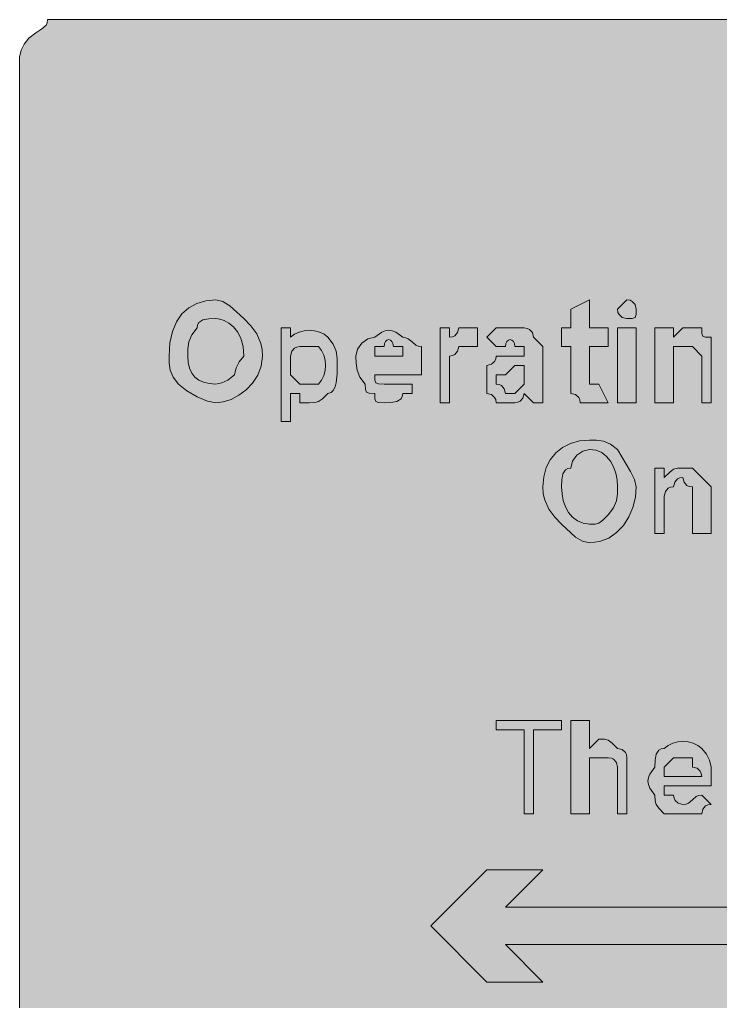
# Model space of a CAD drawing. Header units: metres. Extents: x 10 to 558, y 11 to 260.
# Drawn here: x 9.8 to 99.8, y 133.6 to 259.7 of the extents above; entities that cross this region are included whole.
import ezdxf

# ---------------------------------------------------------------- set-up
doc = ezdxf.new("R2010")
doc.units = ezdxf.units.M
for name, color, linetype, true_color in [('FILL_BLUE_0000FF', 7, 'Continuous', 0x0000ff), ('FILL_WHITE_FFFFFF', 7, 'Continuous', 0xffffff), ('STROKE_WHITE_FFFFFF', 7, 'Continuous', 0xffffff)]:
    doc.layers.add(name, color=color, linetype=linetype, true_color=true_color)

msp = doc.modelspace()

# ---------------------------------------------------------------- hatches: boundary and pattern name
at = {"layer": 'FILL_BLUE_0000FF', "true_color": 0x0000ff}
h = msp.add_hatch(color=7, dxfattribs=at)
h.dxf.hatch_style = 1
h.paths.add_polyline_path([(551.8, 259.63), (552.54, 259.47), (553.8, 258.93), (554.83, 258.16), (555.75, 257.28), (556.54, 256.78), (557.14, 256.19), (557.56, 255.55), (557.85, 254.88), (558.11, 253.57), (558.15, 252.48), (558.15, 18.48), (558.15, 16.08), (555.75, 13.68), (554.83, 12.8), (553.8, 12.03), (552.54, 11.49), (551.8, 11.33), (550.95, 11.28), (16.95, 11.28), (16.05, 11.3), (15.15, 11.43), (14.25, 11.79), (13.35, 12.48), (12.6, 12.63), (11.83, 12.99), (10.95, 13.68), (10.55, 14.18), (10.26, 14.77), (9.9, 16.08), (9.75, 18.48), (9.75, 252.48), (9.75, 254.88), (9.94, 255.76), (10.35, 256.53), (10.95, 257.28), (11.83, 257.99), (12.6, 258.48), (13.14, 258.97), (13.3, 259.28), (13.35, 259.68), (16.95, 259.68), (550.95, 259.68), (551.8, 259.63)])
at = {"layer": 'FILL_WHITE_FFFFFF', "true_color": 0xffffff}
h = msp.add_hatch(color=7, dxfattribs=at)
h.dxf.hatch_style = 1
h.paths.add_polyline_path([(36.75, 222.93), (38.55, 221.28), (39.43, 220.36), (40.2, 219.33), (40.74, 218.07), (40.9, 217.33), (40.95, 216.48), (40.79, 215.19), (40.35, 214.02), (39.68, 213), (38.85, 212.13), (37.9, 211.43), (36.9, 210.91), (35.9, 210.59), (34.95, 210.48), (33.86, 210.69), (32.55, 211.23), (31.24, 212), (30.15, 212.88), (29.46, 213.78), (29.1, 214.68), (28.97, 215.58), (28.95, 216.48), (29.06, 218.17), (29.38, 219.63), (29.9, 220.87), (30.6, 221.88), (31.47, 222.67), (32.49, 223.23), (33.66, 223.57), (34.95, 223.68), (35.85, 223.47), (36.75, 222.93)])
h.paths.add_polyline_path([(33.3, 221.13), (32.76, 220.77), (32.6, 220.48), (32.55, 220.08), (31.86, 219.18), (31.5, 218.28), (31.37, 217.38), (31.35, 216.48), (31.41, 215.64), (31.57, 214.9), (31.86, 214.29), (32.25, 213.78), (32.76, 213.39), (33.37, 213.1), (34.11, 212.94), (34.95, 212.88), (35.7, 213.03), (36.47, 213.39), (37.35, 214.08), (37.54, 214.96), (37.95, 215.73), (38.55, 216.48), (38.44, 217.72), (38.16, 218.75), (37.73, 219.58), (37.2, 220.23), (36.62, 220.71), (36.02, 221.04), (35.45, 221.22), (34.95, 221.28), (34.07, 221.26), (33.3, 221.13)], flags=16)
h = msp.add_hatch(color=7, dxfattribs=at)
h.dxf.hatch_style = 1
h.paths.add_polyline_path([(84.15, 212.88), (85.35, 210.48), (81.75, 210.48), (81.7, 210.88), (81.56, 211.17), (81.15, 211.53), (80.55, 211.68), (80.55, 212.88), (80.55, 217.68), (79.35, 217.68), (79.35, 220.08), (80.55, 220.08), (80.55, 222.48), (82.95, 223.68), (82.95, 220.08), (85.35, 220.08), (85.35, 217.68), (82.95, 217.68), (82.95, 212.88), (84.15, 212.88)])
h = msp.add_hatch(color=7, dxfattribs=at)
h.dxf.hatch_style = 1
h.paths.add_polyline_path([(88.93, 221.79), (88.8, 221.43), (88.44, 221.3), (87.75, 221.28), (87.15, 221.43), (86.74, 221.79), (86.6, 222.08), (86.55, 222.48), (87.75, 223.68), (88.15, 223.63), (88.44, 223.49), (88.8, 223.08), (88.95, 222.48), (88.93, 221.79)])
h = msp.add_hatch(color=7, dxfattribs=at)
h.dxf.hatch_style = 1
h.paths.add_polyline_path([(45.64, 219.55), (46.28, 219.72), (46.95, 219.78), (47.62, 219.72), (48.26, 219.55), (48.85, 219.27), (49.35, 218.88), (50.04, 217.98), (50.4, 217.08), (50.53, 216.18), (50.55, 215.28), (50.53, 214.21), (50.4, 213.03), (50.26, 212.5), (50.04, 212.07), (49.75, 211.79), (49.35, 211.68), (48.64, 210.99), (48.15, 210.63), (47.66, 210.5), (46.95, 210.48), (45.75, 210.48), (45.75, 211.68), (44.55, 211.68), (44.55, 210.48), (44.55, 208.08), (43.35, 208.08), (43.35, 220.08), (44.55, 220.08), (44.55, 218.88), (45.05, 219.27), (45.64, 219.55)])
h.paths.add_polyline_path([(45.06, 217.49), (44.7, 217.08), (44.55, 216.48), (44.55, 214.08), (45.75, 212.88), (46.95, 212.88), (48.15, 212.88), (48.54, 213.38), (48.82, 213.97), (48.99, 214.61), (49.05, 215.28), (48.99, 215.95), (48.82, 216.59), (48.54, 217.18), (48.15, 217.68), (46.95, 217.68), (45.75, 217.68), (45.35, 217.63), (45.06, 217.49)], flags=16)
h = msp.add_hatch(color=7, dxfattribs=at)
h.dxf.hatch_style = 1
h.paths.add_polyline_path([(55.5, 210.63), (55.37, 210.99), (55.35, 211.68), (54.66, 211.7), (54.3, 211.83), (54.17, 212.19), (54.15, 212.88), (53.46, 213.78), (53.1, 214.68), (52.97, 215.58), (52.95, 216.48), (53.16, 217.36), (53.7, 218.13), (54.47, 218.67), (55.35, 218.88), (56.25, 219.55), (56.7, 219.72), (57.15, 219.78), (57.6, 219.72), (58.05, 219.55), (58.95, 218.88), (59.35, 218.83), (59.66, 218.69), (60.15, 218.28), (60.64, 217.87), (60.95, 217.73), (61.35, 217.68), (61.35, 214.08), (55.35, 214.08), (55.37, 213.39), (55.5, 213.03), (55.86, 212.9), (56.55, 212.88), (57.75, 212.88), (58.95, 212.88), (60.15, 212.88), (60.15, 211.68), (58.95, 211.68), (58.9, 211.28), (58.74, 210.99), (58.2, 210.63), (57.43, 210.5), (56.55, 210.48), (55.86, 210.5), (55.5, 210.63)])
h.paths.add_polyline_path([(58.95, 217.68), (57.75, 217.68), (57.7, 218.07), (57.56, 218.35), (57.37, 218.52), (57.15, 218.58), (56.93, 218.52), (56.74, 218.35), (56.6, 218.07), (56.55, 217.68), (55.35, 217.68), (55.35, 216.48), (58.95, 216.48), (58.95, 217.68)], flags=16)
h = msp.add_hatch(color=7, dxfattribs=at)
h.dxf.hatch_style = 1
h.paths.add_polyline_path([(65.35, 218.93), (65.64, 219.07), (66, 219.48), (66.15, 220.08), (68.55, 220.08), (68.55, 217.68), (66.15, 217.68), (66, 217.08), (65.64, 216.67), (65.35, 216.53), (64.95, 216.48), (64.95, 210.48), (63.75, 210.48), (63.75, 220.08), (64.95, 220.08), (64.95, 218.88), (65.35, 218.93)])
h = msp.add_hatch(color=7, dxfattribs=at)
h.dxf.hatch_style = 1
h.paths.add_polyline_path([(70.9, 210.88), (70.76, 211.17), (70.35, 211.53), (69.75, 211.68), (69.75, 212.88), (69.75, 215.28), (70.35, 215.43), (70.76, 215.79), (70.9, 216.08), (70.95, 216.48), (72.15, 216.48), (73.35, 216.48), (74.55, 216.48), (74.55, 217.68), (73.35, 217.68), (73.3, 218.07), (73.16, 218.35), (72.97, 218.52), (72.75, 218.58), (72.53, 218.52), (72.34, 218.35), (72.2, 218.07), (72.15, 217.68), (70.95, 217.68), (69.75, 218.88), (70.95, 220.08), (72.15, 220.08), (74.55, 220.08), (74.95, 220.03), (75.24, 219.89), (75.6, 219.48), (75.75, 218.88), (76.95, 217.68), (76.95, 215.28), (76.95, 212.88), (76.95, 211.68), (76.95, 210.48), (75.75, 210.48), (74.55, 211.68), (74.4, 211.08), (74.04, 210.67), (73.75, 210.53), (73.35, 210.48), (72.15, 210.48), (70.95, 210.48), (70.9, 210.88)])
h.paths.add_polyline_path([(74.55, 212.88), (74.55, 215.28), (73.35, 215.28), (72.15, 214.08), (70.95, 214.08), (70.95, 212.88), (71.35, 212.83), (71.64, 212.69), (72, 212.28), (72.15, 211.68), (73.35, 211.68), (74.55, 212.88)], flags=16)
h = msp.add_hatch(color=7, dxfattribs=at)
h.dxf.hatch_style = 1
h.paths.add_polyline_path([(86.55, 210.48), (86.55, 220.08), (88.95, 220.08), (88.95, 210.48), (86.55, 210.48)])
h = msp.add_hatch(color=7, dxfattribs=at)
h.dxf.hatch_style = 1
h.paths.add_polyline_path([(93.75, 217.68), (93.75, 216.48), (93.75, 210.48), (91.35, 210.48), (91.35, 220.08), (93.75, 220.08), (93.75, 218.88), (94.95, 220.08), (97.35, 220.08), (97.37, 219.39), (97.5, 219.03), (97.86, 218.9), (98.55, 218.88), (98.55, 216.48), (98.55, 210.48), (97.35, 210.48), (97.35, 216.48), (96.15, 217.68), (94.95, 217.68), (93.75, 217.68)])
h = msp.add_hatch(color=7, dxfattribs=at)
h.dxf.hatch_style = 1
h.paths.add_polyline_path([(84.75, 205.53), (85.65, 205.17), (86.55, 204.48), (88.2, 201.63), (88.74, 200.6), (88.95, 199.68), (88.84, 198.34), (88.52, 197.04), (88, 195.82), (87.3, 194.73), (86.43, 193.81), (85.41, 193.1), (84.24, 192.64), (82.95, 192.48), (82.05, 192.69), (81.15, 193.23), (79.35, 194.88), (78.47, 195.8), (77.7, 196.83), (77.16, 198.09), (77, 198.83), (76.95, 199.68), (77.06, 200.97), (77.38, 202.14), (77.9, 203.16), (78.6, 204.03), (79.47, 204.73), (80.49, 205.25), (81.66, 205.57), (82.95, 205.68), (83.85, 205.66), (84.75, 205.53)])
h.paths.add_polyline_path([(81.3, 203.73), (80.76, 202.96), (80.55, 202.08), (80.15, 202.03), (79.86, 201.87), (79.5, 201.33), (79.37, 200.56), (79.35, 199.68), (79.41, 198.78), (79.57, 197.92), (79.86, 197.11), (80.25, 196.38), (80.76, 195.77), (81.38, 195.29), (82.11, 194.99), (82.95, 194.88), (83.66, 194.9), (84.15, 195.03), (84.64, 195.39), (85.35, 196.08), (86.04, 196.98), (86.4, 197.88), (86.53, 198.78), (86.55, 199.68), (86.49, 200.58), (86.32, 201.44), (86.04, 202.25), (85.65, 202.98), (85.14, 203.59), (84.52, 204.07), (83.79, 204.37), (82.95, 204.48), (82.07, 204.27), (81.3, 203.73)], flags=16)
h = msp.add_hatch(color=7, dxfattribs=at)
h.dxf.hatch_style = 1
h.paths.add_polyline_path([(94.55, 200.83), (94.26, 200.69), (93.9, 200.28), (93.75, 199.68), (93.35, 199.63), (93.06, 199.49), (92.7, 199.08), (92.55, 198.48), (92.55, 193.68), (91.35, 193.68), (91.35, 202.08), (92.55, 202.08), (92.55, 200.88), (93.26, 201.57), (93.75, 201.93), (94.24, 202.06), (94.95, 202.08), (96.15, 202.08), (97.35, 200.88), (98.55, 199.68), (98.55, 193.68), (96.15, 193.68), (96.15, 198.48), (96.15, 199.68), (95.75, 199.73), (95.46, 199.87), (95.1, 200.28), (94.95, 200.88), (94.55, 200.83)])
h = msp.add_hatch(color=7, dxfattribs=at)
h.dxf.hatch_style = 1
h.paths.add_polyline_path([(79.35, 168.48), (75.75, 168.48), (75.75, 157.68), (74.55, 157.68), (74.55, 168.48), (70.95, 168.48), (70.95, 169.68), (79.35, 169.68), (79.35, 168.48)])
h = msp.add_hatch(color=7, dxfattribs=at)
h.dxf.hatch_style = 1
h.paths.add_polyline_path([(86.4, 164.28), (86.04, 164.69), (85.75, 164.83), (85.35, 164.88), (84.15, 164.88), (82.95, 164.88), (82.95, 163.68), (82.95, 157.68), (80.55, 157.68), (80.55, 169.68), (82.95, 169.68), (82.95, 166.08), (84.15, 167.28), (84.86, 167.26), (85.35, 167.13), (85.84, 166.77), (86.55, 166.08), (87.15, 165.93), (87.56, 165.57), (87.7, 165.28), (87.75, 164.88), (87.75, 163.68), (87.75, 157.68), (86.55, 157.68), (86.55, 163.68), (86.4, 164.28)])
h = msp.add_hatch(color=7, dxfattribs=at)
h.dxf.hatch_style = 1
h.paths.add_polyline_path([(91.86, 158.39), (91.5, 158.88), (91.37, 159.37), (91.35, 160.08), (90.67, 160.98), (90.51, 161.43), (90.45, 161.88), (90.51, 162.33), (90.67, 162.78), (91.35, 163.68), (91.37, 164.56), (91.5, 165.33), (91.86, 165.87), (92.15, 166.03), (92.55, 166.08), (93.05, 166.47), (93.64, 166.75), (94.28, 166.92), (94.95, 166.98), (95.62, 166.92), (96.26, 166.75), (96.85, 166.47), (97.35, 166.08), (97.95, 165.33), (98.36, 164.56), (98.55, 163.68), (98.55, 161.28), (92.55, 161.28), (92.55, 160.08), (93.75, 160.08), (93.8, 159.68), (93.94, 159.39), (94.35, 159.03), (94.95, 158.88), (95.35, 158.93), (95.66, 159.07), (96.15, 159.48), (96.64, 159.89), (96.95, 160.03), (97.35, 160.08), (98.55, 158.88), (98.15, 158.83), (97.86, 158.69), (97.5, 158.28), (97.35, 157.68), (93.75, 157.68), (92.55, 157.68), (91.86, 158.39)])
h.paths.add_polyline_path([(97.3, 162.88), (97.16, 163.17), (96.75, 163.53), (96.15, 163.68), (96.15, 164.88), (93.75, 164.88), (92.55, 163.68), (92.55, 162.48), (97.35, 162.48), (97.3, 162.88)], flags=16)
h = msp.add_hatch(color=7, dxfattribs=at)
h.dxf.hatch_style = 1
h.paths.add_polyline_path([(76.95, 136.08), (69.75, 136.08), (62.55, 143.28), (69.75, 150.48), (76.95, 150.48), (72.15, 145.68), (505.35, 145.68), (505.35, 140.88), (72.15, 140.88), (76.95, 136.08)])

# ---------------------------------------------------------------- linework, layer by layer
at = {"layer": 'FILL_BLUE_0000FF', "lineweight": 0, "true_color": 0x0000ff}
msp.add_lwpolyline([(9.75, 18.48), (9.75, 252.48), (9.75, 254.88), (9.94, 255.76), (10.35, 256.53), (10.95, 257.28), (11.83, 257.99), (12.6, 258.48), (13.14, 258.97), (13.3, 259.28), (13.35, 259.68), (16.95, 259.68), (550.95, 259.68)], dxfattribs=at)
at = {"layer": 'FILL_WHITE_FFFFFF', "lineweight": 0, "true_color": 0xffffff}
for points in [[(36.75, 222.93), (38.55, 221.28), (39.43, 220.36), (40.2, 219.33), (40.74, 218.07), (40.9, 217.33), (40.95, 216.48), (40.79, 215.19), (40.35, 214.02), (39.68, 213), (38.85, 212.13), (37.9, 211.43), (36.9, 210.91), (35.9, 210.59), (34.95, 210.48), (33.86, 210.69), (32.55, 211.23), (31.24, 212), (30.15, 212.88), (29.46, 213.78), (29.1, 214.68), (28.97, 215.58), (28.95, 216.48), (29.06, 218.17), (29.38, 219.63), (29.9, 220.87), (30.6, 221.88), (31.47, 222.67), (32.49, 223.23), (33.66, 223.57), (34.95, 223.68), (35.85, 223.47)], [(84.15, 212.88), (85.35, 210.48), (81.75, 210.48), (81.7, 210.88), (81.56, 211.17), (81.15, 211.53), (80.55, 211.68), (80.55, 212.88), (80.55, 217.68), (79.35, 217.68), (79.35, 220.08), (80.55, 220.08), (80.55, 222.48), (82.95, 223.68), (82.95, 220.08), (85.35, 220.08), (85.35, 217.68), (82.95, 217.68), (82.95, 212.88)], [(88.93, 221.79), (88.8, 221.43), (88.44, 221.3), (87.75, 221.28), (87.15, 221.43), (86.74, 221.79), (86.6, 222.08), (86.55, 222.48), (87.75, 223.68), (88.15, 223.63), (88.44, 223.49), (88.8, 223.08), (88.95, 222.48)], [(33.3, 221.13), (32.76, 220.77), (32.6, 220.48), (32.55, 220.08), (31.86, 219.18), (31.5, 218.28), (31.37, 217.38), (31.35, 216.48), (31.41, 215.64), (31.57, 214.9), (31.86, 214.29), (32.25, 213.78), (32.76, 213.39), (33.37, 213.1), (34.11, 212.94), (34.95, 212.88), (35.7, 213.03), (36.47, 213.39), (37.35, 214.08), (37.54, 214.96), (37.95, 215.73), (38.55, 216.48), (38.44, 217.72), (38.16, 218.75), (37.73, 219.58), (37.2, 220.23), (36.62, 220.71), (36.02, 221.04), (35.45, 221.22), (34.95, 221.28), (34.07, 221.26)], [(45.64, 219.55), (46.28, 219.72), (46.95, 219.78), (47.62, 219.72), (48.26, 219.55), (48.85, 219.27), (49.35, 218.88), (50.04, 217.98), (50.4, 217.08), (50.53, 216.18), (50.55, 215.28), (50.53, 214.21), (50.4, 213.03), (50.26, 212.5), (50.04, 212.07), (49.75, 211.79), (49.35, 211.68), (48.64, 210.99), (48.15, 210.63), (47.66, 210.5), (46.95, 210.48), (45.75, 210.48), (45.75, 211.68), (44.55, 211.68), (44.55, 210.48), (44.55, 208.08), (43.35, 208.08), (43.35, 220.08), (44.55, 220.08), (44.55, 218.88), (45.05, 219.27)], [(55.5, 210.63), (55.37, 210.99), (55.35, 211.68), (54.66, 211.7), (54.3, 211.83), (54.17, 212.19), (54.15, 212.88), (53.46, 213.78), (53.1, 214.68), (52.97, 215.58), (52.95, 216.48), (53.16, 217.36), (53.7, 218.13), (54.47, 218.67), (55.35, 218.88), (56.25, 219.55), (56.7, 219.72), (57.15, 219.78), (57.6, 219.72), (58.05, 219.55), (58.95, 218.88), (59.35, 218.83), (59.66, 218.69), (60.15, 218.28), (60.64, 217.87), (60.95, 217.73), (61.35, 217.68), (61.35, 214.08), (55.35, 214.08), (55.37, 213.39), (55.5, 213.03), (55.86, 212.9), (56.55, 212.88), (57.75, 212.88), (58.95, 212.88), (60.15, 212.88), (60.15, 211.68), (58.95, 211.68), (58.9, 211.28), (58.74, 210.99), (58.2, 210.63), (57.43, 210.5), (56.55, 210.48), (55.86, 210.5)], [(65.35, 218.93), (65.64, 219.07), (66, 219.48), (66.15, 220.08), (68.55, 220.08), (68.55, 217.68), (66.15, 217.68), (66, 217.08), (65.64, 216.67), (65.35, 216.53), (64.95, 216.48), (64.95, 210.48), (63.75, 210.48), (63.75, 220.08), (64.95, 220.08), (64.95, 218.88)], [(70.9, 210.88), (70.76, 211.17), (70.35, 211.53), (69.75, 211.68), (69.75, 212.88), (69.75, 215.28), (70.35, 215.43), (70.76, 215.79), (70.9, 216.08), (70.95, 216.48), (72.15, 216.48), (73.35, 216.48), (74.55, 216.48), (74.55, 217.68), (73.35, 217.68), (73.3, 218.07), (73.16, 218.35), (72.97, 218.52), (72.75, 218.58), (72.53, 218.52), (72.34, 218.35), (72.2, 218.07), (72.15, 217.68), (70.95, 217.68), (69.75, 218.88), (70.95, 220.08), (72.15, 220.08), (74.55, 220.08), (74.95, 220.03), (75.24, 219.89), (75.6, 219.48), (75.75, 218.88), (76.95, 217.68), (76.95, 215.28), (76.95, 212.88), (76.95, 211.68), (76.95, 210.48), (75.75, 210.48), (74.55, 211.68), (74.4, 211.08), (74.04, 210.67), (73.75, 210.53), (73.35, 210.48), (72.15, 210.48), (70.95, 210.48)], [(86.55, 210.48), (86.55, 220.08), (88.95, 220.08), (88.95, 210.48)], [(93.75, 217.68), (93.75, 216.48), (93.75, 210.48), (91.35, 210.48), (91.35, 220.08), (93.75, 220.08), (93.75, 218.88), (94.95, 220.08), (97.35, 220.08), (97.37, 219.39), (97.5, 219.03), (97.86, 218.9), (98.55, 218.88), (98.55, 216.48), (98.55, 210.48), (97.35, 210.48), (97.35, 216.48), (96.15, 217.68), (94.95, 217.68)], [(58.95, 217.68), (57.75, 217.68), (57.7, 218.07), (57.56, 218.35), (57.37, 218.52), (57.15, 218.58), (56.93, 218.52), (56.74, 218.35), (56.6, 218.07), (56.55, 217.68), (55.35, 217.68), (55.35, 216.48), (58.95, 216.48)], [(45.06, 217.49), (44.7, 217.08), (44.55, 216.48), (44.55, 214.08), (45.75, 212.88), (46.95, 212.88), (48.15, 212.88), (48.54, 213.38), (48.82, 213.97), (48.99, 214.61), (49.05, 215.28), (48.99, 215.95), (48.82, 216.59), (48.54, 217.18), (48.15, 217.68), (46.95, 217.68), (45.75, 217.68), (45.35, 217.63)], [(74.55, 212.88), (74.55, 215.28), (73.35, 215.28), (72.15, 214.08), (70.95, 214.08), (70.95, 212.88), (71.35, 212.83), (71.64, 212.69), (72, 212.28), (72.15, 211.68), (73.35, 211.68)], [(84.75, 205.53), (85.65, 205.17), (86.55, 204.48), (88.2, 201.63), (88.74, 200.6), (88.95, 199.68), (88.84, 198.34), (88.52, 197.04), (88, 195.82), (87.3, 194.73), (86.43, 193.81), (85.41, 193.1), (84.24, 192.64), (82.95, 192.48), (82.05, 192.69), (81.15, 193.23), (79.35, 194.88), (78.47, 195.8), (77.7, 196.83), (77.16, 198.09), (77, 198.83), (76.95, 199.68), (77.06, 200.97), (77.38, 202.14), (77.9, 203.16), (78.6, 204.03), (79.47, 204.73), (80.49, 205.25), (81.66, 205.57), (82.95, 205.68), (83.85, 205.66)], [(81.3, 203.73), (80.76, 202.96), (80.55, 202.08), (80.15, 202.03), (79.86, 201.87), (79.5, 201.33), (79.37, 200.56), (79.35, 199.68), (79.41, 198.78), (79.57, 197.92), (79.86, 197.11), (80.25, 196.38), (80.76, 195.77), (81.38, 195.29), (82.11, 194.99), (82.95, 194.88), (83.66, 194.9), (84.15, 195.03), (84.64, 195.39), (85.35, 196.08), (86.04, 196.98), (86.4, 197.88), (86.53, 198.78), (86.55, 199.68), (86.49, 200.58), (86.32, 201.44), (86.04, 202.25), (85.65, 202.98), (85.14, 203.59), (84.52, 204.07), (83.79, 204.37), (82.95, 204.48), (82.07, 204.27)], [(94.55, 200.83), (94.26, 200.69), (93.9, 200.28), (93.75, 199.68), (93.35, 199.63), (93.06, 199.49), (92.7, 199.08), (92.55, 198.48), (92.55, 193.68), (91.35, 193.68), (91.35, 202.08), (92.55, 202.08), (92.55, 200.88), (93.26, 201.57), (93.75, 201.93), (94.24, 202.06), (94.95, 202.08), (96.15, 202.08), (97.35, 200.88), (98.55, 199.68), (98.55, 193.68), (96.15, 193.68), (96.15, 198.48), (96.15, 199.68), (95.75, 199.73), (95.46, 199.87), (95.1, 200.28), (94.95, 200.88)], [(79.35, 168.48), (75.75, 168.48), (75.75, 157.68), (74.55, 157.68), (74.55, 168.48), (70.95, 168.48), (70.95, 169.68), (79.35, 169.68)], [(86.4, 164.28), (86.04, 164.69), (85.75, 164.83), (85.35, 164.88), (84.15, 164.88), (82.95, 164.88), (82.95, 163.68), (82.95, 157.68), (80.55, 157.68), (80.55, 169.68), (82.95, 169.68), (82.95, 166.08), (84.15, 167.28), (84.86, 167.26), (85.35, 167.13), (85.84, 166.77), (86.55, 166.08), (87.15, 165.93), (87.56, 165.57), (87.7, 165.28), (87.75, 164.88), (87.75, 163.68), (87.75, 157.68), (86.55, 157.68), (86.55, 163.68)], [(91.86, 158.39), (91.5, 158.88), (91.37, 159.37), (91.35, 160.08), (90.67, 160.98), (90.51, 161.43), (90.45, 161.88), (90.51, 162.33), (90.67, 162.78), (91.35, 163.68), (91.37, 164.56), (91.5, 165.33), (91.86, 165.87), (92.15, 166.03), (92.55, 166.08), (93.05, 166.47), (93.64, 166.75), (94.28, 166.92), (94.95, 166.98), (95.62, 166.92), (96.26, 166.75), (96.85, 166.47), (97.35, 166.08), (97.95, 165.33), (98.36, 164.56), (98.55, 163.68), (98.55, 161.28), (92.55, 161.28), (92.55, 160.08), (93.75, 160.08), (93.8, 159.68), (93.94, 159.39), (94.35, 159.03), (94.95, 158.88), (95.35, 158.93), (95.66, 159.07), (96.15, 159.48), (96.64, 159.89), (96.95, 160.03), (97.35, 160.08), (98.55, 158.88), (98.15, 158.83), (97.86, 158.69), (97.5, 158.28), (97.35, 157.68), (93.75, 157.68), (92.55, 157.68)], [(97.3, 162.88), (97.16, 163.17), (96.75, 163.53), (96.15, 163.68), (96.15, 164.88), (93.75, 164.88), (92.55, 163.68), (92.55, 162.48), (97.35, 162.48)], [(76.95, 136.08), (69.75, 136.08), (62.55, 143.28), (69.75, 150.48), (76.95, 150.48), (72.15, 145.68), (505.35, 145.68), (505.35, 140.88), (72.15, 140.88)]]:
    msp.add_lwpolyline(points, close=True, dxfattribs=at)
at = {"layer": 'STROKE_WHITE_FFFFFF', "lineweight": 0, "true_color": 0xffffff}
msp.add_lwpolyline([(41.95, 218.32), (41.95, 218.32)], dxfattribs=at)

doc.saveas('drawing.dxf')
